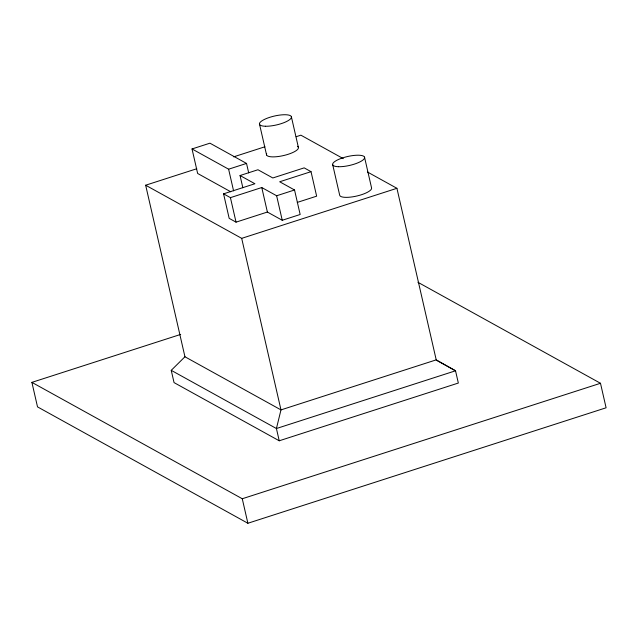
<?xml version="1.0" encoding="UTF-8"?>
<svg xmlns="http://www.w3.org/2000/svg" width="638" height="638" viewBox="0 0 638 638"><rect width="100%" height="100%" fill="white"/><g stroke="black" fill="none" stroke-linecap="round" stroke-linejoin="round"><path stroke-width="0.96" d="M184.948 356.77L280.983 409.899L436.217 359.864L455.532 370.798L458.339 383.047L279.229 440.786L174.046 382.601L171.239 370.343L184.948 356.77L145.655 185.219L196.767 168.743M230.741 191.775L197.644 173.464L192.03 148.957L209.942 143.183L246.523 163.424L248.684 172.85M233.683 156.844L264.922 146.772M296.152 136.707L300.889 135.176L343.284 158.631M192.03 148.957L228.619 169.198L246.523 163.424M242.855 187.771L240.047 175.522L257.959 169.748L272.825 177.97L304.166 167.866L311.025 171.662L316.639 196.169L297.276 202.406M311.025 171.662L279.683 181.766L294.541 189.988L300.155 214.496L282.243 220.269L267.386 212.047L236.036 222.152L229.178 218.356L223.563 193.848L254.913 183.744L240.047 175.522M223.563 193.848L230.43 197.644L261.771 187.54L276.637 195.762L294.541 189.988M145.655 185.219L241.69 238.349L396.924 188.306L436.217 359.864M417.938 282.291L600.486 383.279L606.1 407.786L247.879 523.256L37.514 406.877L31.9 382.369L180.69 334.408M31.9 382.369L242.265 498.749L600.486 383.279M367.504 172.037L396.924 188.306M436.408 360.215L455.532 370.798L276.421 428.529L171.239 370.343M364.521 157.139L371.531 187.779A16.365 4.562 -12.9 0 1 357.296 195.906A16.365 4.562 -12.9 0 1 339.743 195.435L332.725 164.803M291.351 116.666L298.361 147.298M276.637 195.762L282.243 220.269M259.554 124.322L266.572 154.954M261.771 187.54L267.386 212.047M228.619 169.198L233.58 190.874M241.69 238.349L280.983 409.899L276.421 428.529L279.229 440.786M230.43 197.644L236.036 222.152M242.265 498.749L247.879 523.256M297.396 146.317A16.365 4.562 -12.9 0 1 284.125 155.425A16.365 4.562 -12.9 0 1 266.684 153.71M265.384 126.244A16.365 4.562 -12.9 0 0 291.239 117.91A16.365 4.562 -12.9 0 0 269.738 117.328A16.365 4.562 -12.9 0 0 265.384 126.244M338.555 166.717A16.365 4.562 -12.9 0 0 364.41 158.383A16.365 4.562 -12.9 0 0 342.901 157.809A16.365 4.562 -12.9 0 0 338.555 166.717"/></g></svg>
